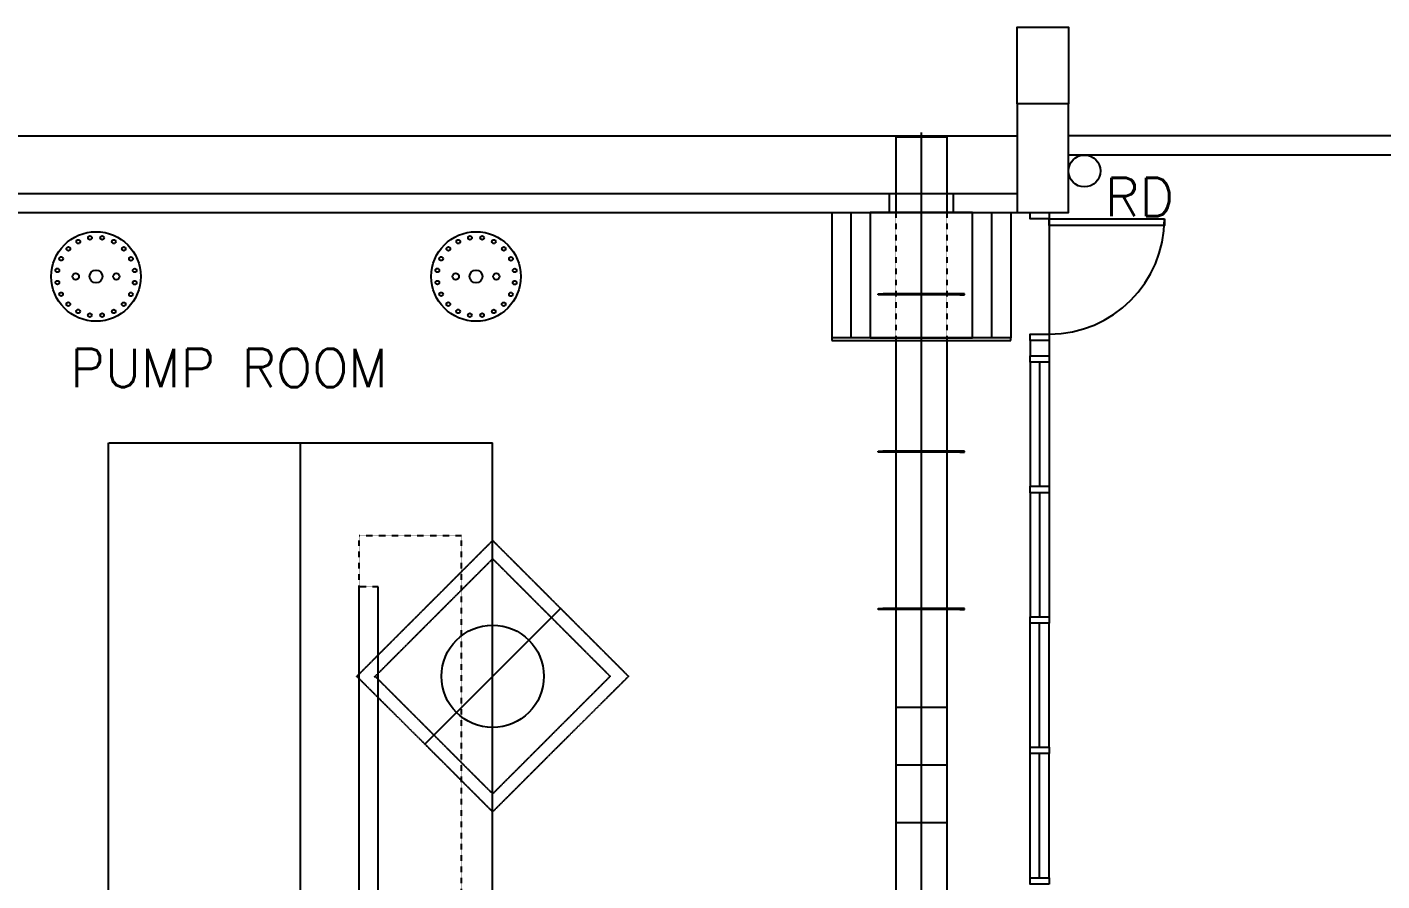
# Model space of a CAD drawing. Header units: inches. Extents: x 72602 to 350810, y -122122 to 43597.
# Drawn here: x 147117 to 157706, y -68496 to -61821 of the extents above; entities that cross this region are included whole.
import ezdxf

# ---------------------------------------------------------------- set-up
doc = ezdxf.new("R2010")
doc.units = ezdxf.units.IN
doc.header["$MEASUREMENT"] = 0
doc.linetypes.add('HIDDEN', pattern=[0.375, 0.25, -0.125])
doc.layers.add('M-X-BKGD', color=8, linetype='Continuous')
doc.styles.add('SIMS', font='simplex.shx')

msp = doc.modelspace()

# ---------------------------------------------------------------- linework, layer by layer
at = {"layer": 'M-X-BKGD', "ltscale": 0.2}
for p, q in [((155255.7162680958, -62420.6461063227), (154855.7162680977, -62420.6461063227)), ((154855.7162680977, -62420.6461063227), (154855.7162680977, -63270.6461062929)), ((155255.7162680958, -62420.6461063227), (154855.7162680977, -62420.6461063227)), ((154855.7162680977, -62420.6461063227), (154855.7162680977, -63270.6461062929)), ((155255.7162680958, -63270.6461062929), (155255.7162680958, -62420.6461063227)), ((155255.7162680958, -63270.6461062929), (155255.7162680958, -62420.6461063227)), ((143555.7162680996, -62670.6461063227), (154855.7162680977, -62670.6461063227)), ((143555.7162680996, -62670.6461063227), (154855.7162680977, -62670.6461063227)), ((153905.7162680958, -62680.35124819487), (153905.7162680958, -63270.6461062929)), ((153905.7162680958, -62680.35124819487), (153905.7162680958, -63270.6461062929)), ((154305.7162680902, -62680.45287161082), (154305.7162680902, -63270.6461062929)), ((154305.7162680902, -62680.45287161082), (154305.7162680902, -63270.6461062929)), ((143555.7162680996, -63120.6461063227), (153855.7162680958, -63120.6461063227)), ((143555.7162680996, -63120.6461063227), (153855.7162680958, -63120.6461063227)), ((153855.7162680958, -63120.6461063227), (153855.7162680958, -63270.6461062929)), ((153855.7162680958, -63120.6461063227), (153855.7162680958, -63270.6461062929)), ((154355.7162680902, -63120.6461063227), (154355.7162680902, -63270.6461062929)), ((154355.7162680902, -63120.6461063227), (154855.7162680977, -63120.6461063227)), ((154355.7162680902, -63120.6461063227), (154355.7162680902, -63270.6461062929)), ((154355.7162680902, -63120.6461063227), (154855.7162680977, -63120.6461063227)), ((143555.7162680996, -63270.6461062929), (153855.7162680958, -63270.6461062929)), ((143555.7162680996, -63270.6461062929), (153855.7162680958, -63270.6461062929)), ((154355.7162680902, -63270.6461062929), (154855.7162680977, -63270.6461062929)), ((154355.7162680902, -63270.6461062929), (154855.7162680977, -63270.6461062929)), ((154855.7162680977, -63270.6461062929), (155255.7162680958, -63270.6461062929)), ((154855.7162680977, -63270.6461062929), (155255.7162680958, -63270.6461062929)), ((154955.7162680958, -63320.6461062631), (154955.7162680958, -63270.6461062929)), ((154955.7162680958, -63270.6461062929), (155105.7162680977, -63270.6461062929)), ((154955.7162680958, -63320.6461062631), (154955.7162680958, -63270.6461062929)), ((154955.7162680958, -63270.6461062929), (155105.7162680977, -63270.6461062929)), ((155105.7162680977, -63320.6461062631), (154955.7162680958, -63320.6461062631)), ((155105.7162680977, -63320.6461062631), (154955.7162680958, -63320.6461062631)), ((155105.7162680977, -63270.6461062929), (155105.7162680977, -63320.6461062631)), ((155105.7162680977, -63270.6461062929), (155105.7162680977, -63320.6461062631)), ((155105.7162680977, -63320.6461062631), (155105.7162680977, -64220.6461062929)), ((155105.7162680977, -63370.6461063227), (155105.7162680977, -63320.6461062631)), ((155105.7162680977, -63320.6461062631), (156005.7162680958, -63320.6461062631)), ((155105.7162680977, -63320.6461062631), (155105.7162680977, -64220.6461062929)), ((155105.7162680977, -63370.6461063227), (155105.7162680977, -63320.6461062631)), ((155105.7162680977, -63320.6461062631), (156005.7162680958, -63320.6461062631)), ((156005.7162680958, -63320.6461062631), (156005.7162680958, -63370.6461063227)), ((156005.7162680958, -63320.6461062631), (156005.7162680958, -63370.6461063227)), ((156005.7162680958, -63370.6461063227), (155105.7162680977, -63370.6461063227)), ((156005.7162680958, -63370.6461063227), (155105.7162680977, -63370.6461063227)), ((153905.7162680958, -64250.6461062631), (153905.7162680958, -65136.40230794757)), ((153905.7162680958, -64250.6461062631), (153905.7162680958, -65136.40230794757)), ((154305.7162680921, -64250.6461062631), (154305.716268094, -65136.50393133372)), ((154305.7162680921, -64250.6461062631), (154305.716268094, -65136.50393133372)), ((154955.7162680958, -64270.6461062929), (154955.7162680958, -64220.6461062929)), ((154955.7162680958, -64220.6461062929), (155105.7162680977, -64220.6461062929)), ((154955.7162680958, -64270.6461062929), (154955.7162680958, -64220.6461062929)), ((154955.7162680958, -64220.6461062929), (155105.7162680977, -64220.6461062929)), ((155105.7162680977, -64270.6461062929), (154955.7162680958, -64270.6461062929)), ((154955.7162680996, -64270.6461062929), (154955.7162680996, -64390.6461062929)), ((155105.7162680977, -64270.6461062929), (154955.7162680958, -64270.6461062929)), ((154955.7162680996, -64270.6461062929), (154955.7162680996, -64390.6461062929)), ((155105.7162680977, -64220.6461062929), (155105.7162680977, -64270.6461062929)), ((155105.7162680977, -64220.6461062929), (155105.7162680977, -64270.6461062929)), ((155105.7162680977, -64270.6461062929), (155105.7162680977, -64390.6461062929)), ((155105.7162680977, -64270.6461062929), (155105.7162680977, -64390.6461062929)), ((154955.7162680958, -64440.6461063227), (154955.7162680958, -64390.6461062929)), ((154955.7162680958, -64390.6461062929), (155105.7162680977, -64390.6461062929)), ((154955.7162680958, -64440.6461063227), (154955.7162680958, -64390.6461062929)), ((154955.7162680958, -64390.6461062929), (155105.7162680977, -64390.6461062929)), ((155105.7162680977, -64440.6461063227), (154955.7162680958, -64440.6461063227)), ((154955.7162680996, -64440.6461063227), (154955.7162680996, -65410.6461062929)), ((155105.7162680977, -64440.6461063227), (154955.7162680958, -64440.6461063227)), ((154955.7162680996, -64440.6461063227), (154955.7162680996, -65410.6461062929)), ((155030.7162680977, -64440.6461063227), (155030.7162680977, -65410.6461062929)), ((155030.7162680977, -64440.6461063227), (155030.7162680977, -65410.6461062929)), ((155105.7162680977, -64390.6461062929), (155105.7162680977, -64440.6461063227)), ((155105.7162680977, -64390.6461062929), (155105.7162680977, -64440.6461063227)), ((155105.7162680977, -64440.6461063227), (155105.7162680977, -65410.6461062929)), ((155105.7162680977, -64440.6461063227), (155105.7162680977, -65410.6461062929)), ((153905.7162680958, -65144.40230815619), (153905.7162680958, -66366.45309477061)), ((153905.7162680958, -65144.40230815619), (153905.7162680958, -66366.45309477061)), ((154305.716268094, -65144.50393157214), (154305.716268094, -66366.55471812695)), ((154305.716268094, -65144.50393157214), (154305.716268094, -66366.55471812695)), ((154955.7162680958, -65460.6461062929), (154955.7162680958, -65410.6461062929)), ((154955.7162680958, -65410.6461062929), (155105.7162680977, -65410.6461062929)), ((154955.7162680958, -65460.6461062929), (154955.7162680958, -65410.6461062929)), ((154955.7162680958, -65410.6461062929), (155105.7162680977, -65410.6461062929)), ((155105.7162680977, -65410.6461062929), (155105.7162680977, -65460.6461062929)), ((155105.7162680977, -65410.6461062929), (155105.7162680977, -65460.6461062929)), ((155105.7162680977, -65460.6461062929), (154955.7162680958, -65460.6461062929)), ((154955.7162680996, -65460.6461062929), (154955.7162680996, -66430.6461063227)), ((155105.7162680977, -65460.6461062929), (154955.7162680958, -65460.6461062929)), ((154955.7162680996, -65460.6461062929), (154955.7162680996, -66430.6461063227)), ((155030.7162680977, -65460.6461062929), (155030.7162680977, -66430.6461063227)), ((155030.7162680977, -65460.6461062929), (155030.7162680977, -66430.6461063227)), ((155105.7162680977, -65460.6461062929), (155105.7162680977, -66430.6461063227)), ((155105.7162680977, -65460.6461062929), (155105.7162680977, -66430.6461063227)), ((153905.7162680958, -66374.45309497922), (153905.7162680958, -69540.55477218836)), ((153905.7162680958, -66374.45309497922), (153905.7162680958, -69540.55477218836)), ((154305.716268094, -66374.55471839517), (154305.7162680977, -70589.08290963381)), ((154305.716268094, -66374.55471839517), (154305.7162680977, -70589.08290963381)), ((154955.7162680958, -66480.6461063227), (154955.7162680958, -66430.6461063227)), ((154955.7162680958, -66430.6461063227), (155105.7162680977, -66430.6461063227)), ((154955.7162680958, -66480.6461063227), (154955.7162680958, -66430.6461063227)), ((154955.7162680958, -66430.6461063227), (155105.7162680977, -66430.6461063227)), ((155105.7162680977, -66480.6461063227), (154955.7162680958, -66480.6461063227)), ((154955.7162680996, -67450.6461062929), (154955.7162680996, -66480.6461063227)), ((155105.7162680977, -66480.6461063227), (154955.7162680958, -66480.6461063227)), ((154955.7162680996, -67450.6461062929), (154955.7162680996, -66480.6461063227)), ((155030.7162680977, -67450.6461062929), (155030.7162680977, -66480.6461063227)), ((155030.7162680977, -67450.6461062929), (155030.7162680977, -66480.6461063227)), ((155105.7162680977, -66430.6461063227), (155105.7162680977, -66480.6461063227)), ((155105.7162680977, -66430.6461063227), (155105.7162680977, -66480.6461063227)), ((155105.7162680977, -67450.6461062929), (155105.7162680977, -66480.6461063227)), ((155105.7162680977, -67450.6461062929), (155105.7162680977, -66480.6461063227)), ((154955.7162680958, -67500.6461063227), (154955.7162680958, -67450.6461062929)), ((154955.7162680958, -67450.6461062929), (155105.7162680977, -67450.6461062929)), ((154955.7162680958, -67500.6461063227), (154955.7162680958, -67450.6461062929)), ((154955.7162680958, -67450.6461062929), (155105.7162680977, -67450.6461062929)), ((155105.7162680977, -67500.6461063227), (154955.7162680958, -67500.6461063227)), ((154955.7162680996, -68470.6461062929), (154955.7162680996, -67500.6461063227)), ((155105.7162680977, -67500.6461063227), (154955.7162680958, -67500.6461063227)), ((154955.7162680996, -68470.6461062929), (154955.7162680996, -67500.6461063227)), ((155030.7162680977, -68470.6461062929), (155030.7162680977, -67500.6461063227)), ((155030.7162680977, -68470.6461062929), (155030.7162680977, -67500.6461063227)), ((155105.7162680977, -67450.6461062929), (155105.7162680977, -67500.6461063227)), ((155105.7162680977, -67450.6461062929), (155105.7162680977, -67500.6461063227)), ((155105.7162680977, -68470.6461062929), (155105.7162680977, -67500.6461063227)), ((155105.7162680977, -68470.6461062929), (155105.7162680977, -67500.6461063227)), ((154955.7162680958, -68520.6461062929), (154955.7162680958, -68470.6461062929)), ((154955.7162680958, -68470.6461062929), (155105.7162680977, -68470.6461062929)), ((154955.7162680958, -68520.6461062929), (154955.7162680958, -68470.6461062929)), ((154955.7162680958, -68470.6461062929), (155105.7162680977, -68470.6461062929)), ((155105.7162680977, -68470.6461062929), (155105.7162680977, -68520.6461062929)), ((155105.7162680977, -68470.6461062929), (155105.7162680977, -68520.6461062929))]:
    msp.add_line(p, q, dxfattribs=at)
at = {"layer": 'M-X-BKGD'}
for p, q in [((143555.7162680992, -62670.64610633627), (154855.7162680985, -62670.64610633627)), ((143555.7162680992, -62670.64610633627), (154855.7162680985, -62670.64610633627)), ((154305.7089391404, -62680.45286976307), (153905.708939146, -62680.35124634713)), ((154305.7089391404, -62680.45286976307), (153905.708939146, -62680.35124634713)), ((143555.7162680992, -63120.64610633336), (154855.7162680985, -63120.64610633336)), ((143555.7162680992, -63120.64610633336), (154855.7162680985, -63120.64610633336)), ((143555.7162680992, -63270.64610632753), (154855.7162680985, -63270.64610632753)), ((143555.7162680992, -63270.64610632753), (154855.7162680985, -63270.64610632753)), ((153405.7162681312, -63270.6461062929), (153405.7162681312, -64250.6461062631)), ((153405.7162681312, -63270.6461062929), (153405.7162681312, -64250.6461062631)), ((153555.7162681312, -63270.6461062929), (153555.7162681312, -64250.6461062631)), ((153555.7162681312, -63270.6461062929), (153555.7162681312, -64250.6461062631)), ((153705.7162681312, -63270.6461062929), (153705.7162681312, -64250.6461062631)), ((154505.71626812, -63270.6461062929), (153705.7162681312, -63270.6461062929)), ((153705.7162681312, -63270.6461062929), (153705.7162681312, -64250.6461062631)), ((154505.71626812, -63270.6461062929), (153705.7162681312, -63270.6461062929)), ((154505.71626812, -64250.6461062631), (154505.71626812, -63270.6461062929)), ((154505.71626812, -64250.6461062631), (154505.71626812, -63270.6461062929)), ((154655.71626812, -63270.6461062929), (154655.71626812, -64250.6461062631)), ((154655.71626812, -63270.6461062929), (154655.71626812, -64250.6461062631)), ((154805.7162681182, -63270.6461062929), (154805.7162681182, -64250.6461062631)), ((154805.7162681182, -63270.6461062929), (154805.7162681182, -64250.6461062631)), ((155105.7162680985, -63320.64610633045), (155105.7162680985, -64220.64610633918)), ((155105.7162680985, -63320.64610633045), (155105.7162680985, -64220.64610633918)), ((153769.0358721425, -63914.31656311959), (153769.0379046664, -63906.31656338781)), ((153769.0358721425, -63914.31656311959), (153769.0379046664, -63906.31656338781)), ((153806.5358707511, -63914.32609038561), (153769.0358721425, -63914.31656311959)), ((153806.5358707511, -63914.32609038561), (153769.0358721425, -63914.31656311959)), ((154444.0368661729, -63910.48805283516), (153769.0368884501, -63910.3165632686)), ((154444.036866171, -63910.48805283516), (153769.0368884482, -63910.3165632686)), ((154444.0368661729, -63910.48805283516), (153769.0368884501, -63910.3165632686)), ((154444.036866171, -63910.48805283516), (153769.0368884482, -63910.3165632686)), ((153769.0379046664, -63906.31656338781), (153806.5379032452, -63906.32609062403)), ((153769.0379046664, -63906.31656338781), (153806.5379032452, -63906.32609062403)), ((154406.535851374, -63914.47852547973), (153806.5358707809, -63914.32609032601)), ((154406.535851374, -63914.47852547973), (153806.5358707809, -63914.32609032601)), ((154406.536867622, -63910.47852556914), (153806.5368869693, -63910.32609047502)), ((154406.536867622, -63910.47852556914), (153806.5368869693, -63910.32609047502)), ((154419.0378834435, -63906.48170142382), (153806.5379031875, -63906.32609062403)), ((154419.0378834435, -63906.48170142382), (153806.5379031875, -63906.32609062403)), ((154306.5368772947, -63910.45311980456), (153906.5368772966, -63910.35149638861)), ((154306.5368772947, -63910.45311980456), (153906.5368772966, -63910.35149638861)), ((154406.5358514317, -63914.47852565855), (154444.0358499826, -63914.48805277556)), ((154406.5358514317, -63914.47852565855), (154444.0358499826, -63914.48805277556)), ((154444.037882419, -63906.48805298418), (154419.0378832684, -63906.48170160264)), ((154444.037882419, -63906.48805298418), (154419.0378832684, -63906.48170160264)), ((154444.0358499826, -63914.48805277556), (154444.037882419, -63906.48805298418)), ((154444.0358499826, -63914.48805277556), (154444.037882419, -63906.48805298418)), ((153405.7162681312, -64250.6461062631), (153405.7162681312, -64270.6461062929)), ((154805.7162681182, -64250.6461062631), (153405.7162681312, -64250.6461062631)), ((153405.7162681312, -64250.6461062631), (153405.7162681312, -64270.6461062929)), ((154805.7162681182, -64250.6461062631), (153405.7162681312, -64250.6461062631)), ((153405.7162681312, -64270.6461062929), (154805.7162681182, -64270.6461062929)), ((153405.7162681312, -64270.6461062929), (154805.7162681182, -64270.6461062929)), ((153705.7162681312, -64250.6461062631), (154505.71626812, -64250.6461062631)), ((153705.7162681312, -64250.6461062631), (154505.71626812, -64250.6461062631)), ((154805.7162681182, -64270.6461062929), (154805.7162681182, -64250.6461062631)), ((154805.7162681182, -64270.6461062929), (154805.7162681182, -64250.6461062631)), ((154955.7162681007, -64270.64610632753), (154955.7162681007, -64390.64610633743)), ((154955.7162681007, -64270.64610632753), (154955.7162681007, -64390.64610633743)), ((155105.7162680985, -64270.64610632753), (155105.7162680985, -64390.64610633743)), ((155105.7162680985, -64270.64610632753), (155105.7162680985, -64390.64610633743)), ((154955.7162681007, -64440.64610634034), (154955.7162681007, -65410.64610632695)), ((154955.7162681007, -64440.64610634034), (154955.7162681007, -65410.64610632695)), ((155030.7162680978, -64440.64610634034), (155030.7162680978, -65410.64610632695)), ((155030.7162680978, -64440.64610634034), (155030.7162680978, -65410.64610632695)), ((155105.7162680985, -64440.64610634034), (155105.7162680985, -65410.64610632695)), ((155105.7162680985, -64440.64610634034), (155105.7162680985, -65410.64610632695)), ((147754.3343562742, -75096.33203757019), (147754.3343562742, -65071.7918639204)), ((147754.3343562742, -75096.33203757019), (147754.3343562742, -65071.7918639204)), ((147754.5343562741, -65071.84186392039), (149254.1343562742, -65071.84186392039)), ((147754.5343562741, -65071.84186392039), (149254.1343562742, -65071.84186392039)), ((149254.3343562742, -68589.12286043377), (149254.3343562742, -65071.7918639204)), ((149254.3343562742, -68589.12286043377), (149254.3343562742, -65071.7918639204)), ((149254.3343562742, -68589.12286043377), (149254.3343562742, -65071.7918639204)), ((149254.3343562742, -68589.12286043377), (149254.3343562742, -65071.7918639204)), ((149254.5343562741, -65071.84186392039), (150754.1343562574, -65071.84186392039)), ((149254.5343562741, -65071.84186392039), (150754.1343562574, -65071.84186392039)), ((150754.3343562574, -68754.19443407864), (150754.3343562574, -65071.7918639204)), ((150754.3343562574, -68754.19443407864), (150754.3343562574, -65071.7918639204)), ((153768.7233800773, -65144.36750393122), (153768.7254126013, -65136.36750419944)), ((153768.7233800773, -65144.36750393122), (153768.7254126013, -65136.36750419944)), ((153806.2233786859, -65144.37703119725), (153768.7233800773, -65144.36750393122)), ((153806.2233786859, -65144.37703119725), (153768.7233800773, -65144.36750393122)), ((154443.7243741077, -65140.5389936468), (153768.7243963831, -65140.36750411004)), ((154443.7243741077, -65140.5389936468), (153768.7243963831, -65140.36750411004)), ((154443.7243741077, -65140.5389936468), (153768.7243963831, -65140.36750411004)), ((154443.7243741077, -65140.5389936468), (153768.7243963831, -65140.36750411004)), ((153768.7254126013, -65136.36750419944), (153806.225411182, -65136.37703146547)), ((153768.7254126013, -65136.36750419944), (153806.225411182, -65136.37703146547)), ((154406.2233593088, -65144.52946629137), (153806.2233787157, -65144.37703113764)), ((154406.2233593088, -65144.52946629137), (153806.2233787157, -65144.37703113764)), ((154406.2243755569, -65140.52946641057), (153806.224394906, -65140.37703128665)), ((154406.2243755569, -65140.52946641057), (153806.224394906, -65140.37703128665)), ((154418.7253913802, -65136.53264223546), (153806.2254111242, -65136.37703146547)), ((154418.7253913802, -65136.53264223546), (153806.2254111242, -65136.37703146547)), ((154306.2243852296, -65140.50406061619), (153906.2243852314, -65140.40243720025)), ((154306.2243852296, -65140.50406061619), (153906.2243852314, -65140.40243720025)), ((154406.2233593685, -65144.52946647018), (154443.7233579174, -65144.538993617)), ((154406.2233593685, -65144.52946647018), (154443.7233579174, -65144.538993617)), ((154443.7253903557, -65136.53899379581), (154418.7253912051, -65136.53264241427)), ((154443.7253903557, -65136.53899379581), (154418.7253912051, -65136.53264241427)), ((154443.7233579174, -65144.538993617), (154443.7253903557, -65136.53899379581)), ((154443.7233579174, -65144.538993617), (154443.7253903557, -65136.53899379581)), ((154955.7162681007, -65460.64610632986), (154955.7162681007, -66430.64610633103)), ((154955.7162681007, -65460.64610632986), (154955.7162681007, -66430.64610633103)), ((155030.7162680978, -65460.64610632986), (155030.7162680978, -66430.64610633103)), ((155030.7162680978, -65460.64610632986), (155030.7162680978, -66430.64610633103)), ((155105.7162680985, -65460.64610632986), (155105.7162680985, -66430.64610633103)), ((155105.7162680985, -65460.64610632986), (155105.7162680985, -66430.64610633103)), ((151286.0463541333, -66365.73160811275), (150225.3861822916, -67426.39177984087)), ((151286.0463541333, -66365.73160811275), (150225.3861822916, -67426.39177984087)), ((153768.4108880122, -66374.41821136087), (153768.4129205362, -66366.41821162909)), ((153768.4108880122, -66374.41821136087), (153768.4129205362, -66366.41821162909)), ((153805.9108866208, -66374.42773859709), (153768.4108880122, -66374.41821136087)), ((153805.9108866208, -66374.42773859709), (153768.4108880122, -66374.41821136087)), ((154443.4118820705, -66370.58970107645), (153768.4119042751, -66370.41821156949)), ((154443.4118820705, -66370.58970107645), (153768.4119042751, -66370.41821156949)), ((153768.4129205362, -66366.41821162909), (153805.9129191168, -66366.42773886531)), ((153768.4129205362, -66366.41821162909), (153805.9129191168, -66366.42773886531)), ((154405.9108672437, -66374.58017369121), (153805.9108866506, -66374.42773853749)), ((154405.9108672437, -66374.58017369121), (153805.9108866506, -66374.42773853749)), ((154418.4128993132, -66366.5833496651), (153805.9129190572, -66366.42773886531)), ((154418.4128993132, -66366.5833496651), (153805.9129190572, -66366.42773886531)), ((154405.9108673015, -66374.58017387002), (154443.4108658523, -66374.58970101684)), ((154405.9108673015, -66374.58017387002), (154443.4108658523, -66374.58970101684)), ((154443.4128982887, -66366.58970122546), (154418.41289914, -66366.58334984392)), ((154443.4128982887, -66366.58970122546), (154418.41289914, -66366.58334984392)), ((154443.4108658523, -66374.58970101684), (154443.4128982887, -66366.58970122546)), ((154443.4108658523, -66374.58970101684), (154443.4128982887, -66366.58970122546)), ((154955.7162681007, -67450.6461063351), (154955.7162681007, -66480.64610633394)), ((154955.7162681007, -67450.6461063351), (154955.7162681007, -66480.64610633394)), ((155030.7162680978, -67450.6461063351), (155030.7162680978, -66480.64610633394)), ((155030.7162680978, -67450.6461063351), (155030.7162680978, -66480.64610633394)), ((155105.7162680985, -67450.6461063351), (155105.7162680985, -66480.64610633394)), ((155105.7162680985, -67450.6461063351), (155105.7162680985, -66480.64610633394)), ((154305.716268094, -67140.5547431907), (153905.7162680958, -67140.45311977476)), ((154305.716268094, -67140.5547431907), (153905.7162680958, -67140.45311977476)), ((154955.7162681007, -68470.64610633918), (154955.7162681007, -67500.64610633801)), ((154955.7162681007, -68470.64610633918), (154955.7162681007, -67500.64610633801)), ((155030.7162680978, -68470.64610633918), (155030.7162680978, -67500.64610633801)), ((155030.7162680978, -68470.64610633918), (155030.7162680978, -67500.64610633801)), ((155105.7162680985, -68470.64610633918), (155105.7162680985, -67500.64610633801)), ((155105.7162680985, -68470.64610633918), (155105.7162680985, -67500.64610633801)), ((154305.716268094, -67590.55475770443), (153905.7162680958, -67590.45313428849)), ((154305.716268094, -67590.55475770443), (153905.7162680958, -67590.45313428849)), ((154305.7162680958, -68040.55477218836), (153905.7162680958, -68040.45314877242)), ((154305.7162680958, -68040.55477218836), (153905.7162680958, -68040.45314877242))]:
    msp.add_line(p, q, dxfattribs=at)
at = {"layer": 'M-X-BKGD', "ltscale": 0.003}
msp.add_line((154105.7162680958, -62645.37717886775), (154105.7162680958, -87820.6461062631), dxfattribs=at)
msp.add_line((154105.7162680958, -62645.37717886775), (154105.7162680958, -87820.6461062631), dxfattribs=at)
at = {"layer": 'M-X-BKGD', "linetype": 'HIDDEN', "ltscale": 0.4}
for p, q in [((153905.7162680958, -63270.6461062929), (153905.7162680958, -64250.6461062631)), ((153905.7162680958, -63270.6461062929), (153905.7162680958, -64250.6461062631)), ((154305.7162680902, -63270.6461062929), (154305.7162680902, -64250.6461062631)), ((154305.7162680902, -63270.6461062929), (154305.7162680902, -64250.6461062631)), ((149695.0560964343, -66896.06169392675), (150755.7162682728, -65835.40152217954)), ((149695.0560964343, -66896.06169392675), (150755.7162682728, -65835.40152217954)), ((149711.5435333845, -65796.38203757018), (150511.5435333845, -65796.38203757018)), ((149711.5435333845, -66196.38203759998), (149711.5435333845, -65796.38203757018)), ((149711.5435333845, -65796.38203757018), (150511.5435333845, -65796.38203757018)), ((149711.5435333845, -66196.38203759998), (149711.5435333845, -65796.38203757018)), ((150511.5435333845, -73746.38203759998), (150511.5435333845, -65796.38203757018)), ((150511.5435333845, -73746.38203759998), (150511.5435333845, -65796.38203757018)), ((150755.7162682728, -65835.40152217954), (151816.3764399939, -66896.06169404596)), ((150755.7162682728, -65835.40152217954), (151816.3764399939, -66896.06169404596)), ((149833.3294824191, -66899.20966415614), (150755.7162682672, -65976.82287844032)), ((149833.3294824191, -66899.20966415614), (150755.7162682672, -65976.82287844032)), ((150755.716268243, -65976.82287844032), (151674.955083748, -66896.06169404596)), ((150755.716268243, -65976.82287844032), (151674.955083748, -66896.06169404596)), ((149861.5435333845, -66196.38203759998), (149711.5435333845, -66196.38203759998)), ((149861.5435333845, -66196.38203759998), (149711.5435333845, -66196.38203759998)), ((150755.7162681573, -67956.72186576336), (149695.0560964343, -66896.06169392675)), ((150755.7162681573, -67956.72186576336), (149695.0560964343, -66896.06169392675)), ((150755.7162681703, -67815.30050953239), (149836.4774526578, -66896.06169392675)), ((150755.7162681703, -67815.30050953239), (149836.4774526578, -66896.06169392675)), ((151816.3764399939, -66896.06169404596), (150755.7162681573, -67956.72186576336)), ((151674.955083748, -66896.06169404596), (150755.7162681592, -67815.30050953239)), ((151816.3764399939, -66896.06169404596), (150755.7162681573, -67956.72186576336)), ((151674.955083748, -66896.06169404596), (150755.7162681592, -67815.30050953239))]:
    msp.add_line(p, q, dxfattribs=at)
at = {"layer": 'M-X-BKGD', "ltscale": 0.4}
for p, q in [((149711.5435333845, -75596.38203751057), (149711.5435333845, -66196.38203759998)), ((149711.5435333845, -75596.38203751057), (149711.5435333845, -66196.38203759998)), ((149861.5435333845, -75596.38203751057), (149861.5435333845, -66196.38203759998)), ((149861.5435333845, -75596.38203751057), (149861.5435333845, -66196.38203759998))]:
    msp.add_line(p, q, dxfattribs=at)
at = {"layer": 'M-X-BKGD'}
for points in [[(154855.7162680982, -62420.6461063227), (154855.7162680982, -61820.6461063227), (155255.7162680963, -61820.6461063227), (155255.7162680963, -62420.6461063227)], [(154855.7162680982, -62420.6461063227), (154855.7162680982, -61820.6461063227), (155255.7162680963, -61820.6461063227), (155255.7162680963, -62420.6461063227)], [(160505.7162681, -62670.6461063227), (155255.7162681, -62670.6461063227)], [(160505.7162681, -62670.6461063227), (155255.7162681, -62670.6461063227)], [(155255.7162681, -86320.6461063227), (172455.7162681004, -86320.6461063227), (172455.7162681004, -62820.6461063227), (155255.7162681, -62820.6461063227)], [(155255.7162681, -86320.6461063227), (172455.7162681004, -86320.6461063227), (172455.7162681004, -62820.6461063227), (155255.7162681, -62820.6461063227)]]:
    msp.add_lwpolyline(points, dxfattribs=at)
for points in [[(155255.7162680963, -62420.6461063227), (154855.7162680982, -62420.6461063227), (154855.7162680982, -63270.6461063227), (155255.7162680963, -63270.6461063227)], [(155255.7162680963, -62420.6461063227), (154855.7162680982, -62420.6461063227), (154855.7162680982, -63270.6461063227), (155255.7162680963, -63270.6461063227)], [(155105.7162680982, -63320.6461063227), (154955.7162680968, -63320.6461063227), (154955.7162680968, -63270.6461063227), (155105.7162680982, -63270.6461063227)], [(155105.7162680982, -63320.6461063227), (154955.7162680968, -63320.6461063227), (154955.7162680968, -63270.6461063227), (155105.7162680982, -63270.6461063227)], [(156005.7162680963, -63320.6461063227), (156005.7162680963, -63370.6461063227), (155105.7162680982, -63370.6461063227), (155105.7162680982, -63320.6461063227)], [(156005.7162680963, -63320.6461063227), (156005.7162680963, -63370.6461063227), (155105.7162680982, -63370.6461063227), (155105.7162680982, -63320.6461063227)], [(155105.7162680982, -64270.6461063227), (154955.7162680968, -64270.6461063227), (154955.7162680968, -64220.6461063376), (155105.7162680982, -64220.6461063376)], [(155105.7162680982, -64270.6461063227), (154955.7162680968, -64270.6461063227), (154955.7162680968, -64220.6461063376), (155105.7162680982, -64220.6461063376)], [(155105.7162680982, -64440.6461063376), (154955.7162680968, -64440.6461063376), (154955.7162680968, -64390.6461063376), (155105.7162680982, -64390.6461063376)], [(155105.7162680982, -64440.6461063376), (154955.7162680968, -64440.6461063376), (154955.7162680968, -64390.6461063376), (155105.7162680982, -64390.6461063376)], [(155105.7162680982, -65460.6461063227), (154955.7162680968, -65460.6461063227), (154955.7162680968, -65410.6461063376), (155105.7162680982, -65410.6461063376)], [(155105.7162680982, -65460.6461063227), (154955.7162680968, -65460.6461063227), (154955.7162680968, -65410.6461063376), (155105.7162680982, -65410.6461063376)], [(155105.7162680982, -66480.6461063227), (154955.7162680968, -66480.6461063227), (154955.7162680968, -66430.6461063227), (155105.7162680982, -66430.6461063227)], [(155105.7162680982, -66480.6461063227), (154955.7162680968, -66480.6461063227), (154955.7162680968, -66430.6461063227), (155105.7162680982, -66430.6461063227)], [(155105.7162680982, -67500.6461063376), (154955.7162680968, -67500.6461063376), (154955.7162680968, -67450.6461063227), (155105.7162680982, -67450.6461063227)], [(155105.7162680982, -67500.6461063376), (154955.7162680968, -67500.6461063376), (154955.7162680968, -67450.6461063227), (155105.7162680982, -67450.6461063227)], [(155105.7162680982, -68520.6461063227), (154955.7162680968, -68520.6461063227), (154955.7162680968, -68470.6461063376), (155105.7162680982, -68470.6461063376)], [(155105.7162680982, -68520.6461063227), (154955.7162680968, -68520.6461063227), (154955.7162680968, -68470.6461063376), (155105.7162680982, -68470.6461063376)]]:
    msp.add_lwpolyline(points, close=True, dxfattribs=at)
for centre, radius in [((155380.7162681108, -62945.64610633045), 125), ((155380.7162681108, -62945.64610633045), 125), ((147655.7162681014, -63770.6461062929), 350), ((147655.7162681014, -63770.6461062929), 350), ((150625.7162680996, -63770.6461062929), 350), ((150625.7162680996, -63770.6461062929), 350), ((147517.146929694, -63497.75725771993), 14.72263103575718), ((147517.146929694, -63497.75725771993), 14.72263103575718), ((147608.2562876564, -63468.29310818523), 14.72263103575718), ((147608.2562876564, -63468.29310818523), 14.72263103575718), ((147704.0113591623, -63468.42537670344), 14.72263103575718), ((147704.0113591623, -63468.42537670344), 14.72263103575718), ((147795.038970649, -63498.14111595362), 14.72263103575718), ((147795.038970649, -63498.14111595362), 14.72263103575718), ((150487.146929694, -63497.75725771993), 14.72263103575718), ((150487.146929694, -63497.75725771993), 14.72263103575718), ((150578.2562876564, -63468.29310818523), 14.72263103575718), ((150578.2562876564, -63468.29310818523), 14.72263103575718), ((150674.0113591605, -63468.42537670344), 14.72263103575718), ((150674.0113591605, -63468.42537670344), 14.72263103575718), ((150765.0389706471, -63498.14111595362), 14.72263103575718), ((150765.0389706471, -63498.14111595362), 14.72263103575718), ((147383.2112776951, -63631.32340373605), 14.72263103575718), ((147383.2112776951, -63631.32340373605), 14.72263103575718), ((147439.6017040719, -63553.93366908043), 14.72263103575718), ((147439.6017040719, -63553.93366908043), 14.72263103575718), ((147872.4287053083, -63554.53154229134), 14.72263103575718), ((147872.4287053083, -63554.53154229134), 14.72263103575718), ((147928.6051166818, -63632.07676803082), 14.72263103575718), ((147928.6051166818, -63632.07676803082), 14.72263103575718), ((150353.2112776951, -63631.32340373605), 14.72263103575718), ((150353.2112776951, -63631.32340373605), 14.72263103575718), ((150409.6017040719, -63553.93366908043), 14.72263103575718), ((150409.6017040719, -63553.93366908043), 14.72263103575718), ((150842.4287053064, -63554.53154229134), 14.72263103575718), ((150842.4287053064, -63554.53154229134), 14.72263103575718), ((150898.60511668, -63632.07676803082), 14.72263103575718), ((150898.60511668, -63632.07676803082), 14.72263103575718), ((147353.495538443, -63722.35101525992), 14.72263103575718), ((147353.495538443, -63722.35101525992), 14.72263103575718), ((147655.7162681014, -63770.6461062929), 50), ((147655.7162681014, -63770.6461062929), 50), ((147958.0692662445, -63723.18612592429), 14.72263103575718), ((147958.0692662445, -63723.18612592429), 14.72263103575718), ((150323.495538443, -63722.35101525992), 14.72263103575718), ((150323.495538443, -63722.35101525992), 14.72263103575718), ((150625.7162680996, -63770.6461062929), 50), ((150625.7162680996, -63770.6461062929), 50), ((150928.0692662445, -63723.18612592429), 14.72263103575718), ((150928.0692662445, -63723.18612592429), 14.72263103575718), ((147353.3632699192, -63818.10608681053), 14.72263103575718), ((147353.3632699192, -63818.10608681053), 14.72263103575718), ((147497.1669288647, -63770.6461062929), 25), ((147497.1669288647, -63770.6461062929), 25), ((147814.2656073362, -63770.6461062929), 25), ((147814.2656073362, -63770.6461062929), 25), ((147957.9369977225, -63818.94119735569), 14.72263103575718), ((147957.9369977225, -63818.94119735569), 14.72263103575718), ((150323.3632699192, -63818.10608681053), 14.72263103575718), ((150323.3632699192, -63818.10608681053), 14.72263103575718), ((150467.1669288647, -63770.6461062929), 25), ((150467.1669288647, -63770.6461062929), 25), ((150784.2656073362, -63770.6461062929), 25), ((150784.2656073362, -63770.6461062929), 25), ((150927.9369977225, -63818.94119735569), 14.72263103575718), ((150927.9369977225, -63818.94119735569), 14.72263103575718), ((147382.8274194819, -63909.21544464439), 14.72263103575718), ((147382.8274194819, -63909.21544464439), 14.72263103575718), ((147928.2212584668, -63909.96880893916), 14.72263103575718), ((147928.2212584668, -63909.96880893916), 14.72263103575718), ((150352.82741948, -63909.21544464439), 14.72263103575718), ((150352.82741948, -63909.21544464439), 14.72263103575718), ((150898.2212584668, -63909.96880893916), 14.72263103575718), ((150898.2212584668, -63909.96880893916), 14.72263103575718), ((147439.0038308554, -63986.76067032426), 14.72263103575718), ((147439.0038308554, -63986.76067032426), 14.72263103575718), ((147516.3935655148, -64043.15109669178), 14.72263103575718), ((147516.3935655148, -64043.15109669178), 14.72263103575718), ((147607.4211770014, -64072.86683600157), 14.72263103575718), ((147607.4211770014, -64072.86683600157), 14.72263103575718), ((147703.1762485073, -64072.99910451978), 14.72263103575718), ((147703.1762485073, -64072.99910451978), 14.72263103575718), ((147794.2856064697, -64043.53495495528), 14.72263103575718), ((147794.2856064697, -64043.53495495528), 14.72263103575718), ((147871.8308321309, -63987.35854350537), 14.72263103575718), ((147871.8308321309, -63987.35854350537), 14.72263103575718), ((150409.0038308536, -63986.76067032426), 14.72263103575718), ((150409.0038308536, -63986.76067032426), 14.72263103575718), ((150486.3935655148, -64043.15109669178), 14.72263103575718), ((150486.3935655148, -64043.15109669178), 14.72263103575718), ((150577.4211770014, -64072.86683600157), 14.72263103575718), ((150577.4211770014, -64072.86683600157), 14.72263103575718), ((150673.1762485054, -64072.99910451978), 14.72263103575718), ((150673.1762485054, -64072.99910451978), 14.72263103575718), ((150764.2856064697, -64043.53495495528), 14.72263103575718), ((150764.2856064697, -64043.53495495528), 14.72263103575718), ((150841.8308321291, -63987.35854350537), 14.72263103575718), ((150841.8308321291, -63987.35854350537), 14.72263103575718), ((150755.7162682337, -66896.06169392675), 400), ((150755.7162682337, -66896.06169392675), 400)]:
    msp.add_circle(centre, radius, dxfattribs=at)
msp.add_arc((155105.7162680985, -63320.64610633045), 900, 270, 0, dxfattribs=at)
msp.add_arc((155105.7162680985, -63320.64610633045), 900, 270, 0, dxfattribs=at)
at = {"layer": 'M-X-BKGD', "ltscale": 0.2}
msp.add_arc((155105.7162680977, -63320.6461062631), 900, 270, 0, dxfattribs=at)
msp.add_arc((155105.7162680977, -63320.6461062631), 900, 270, 0, dxfattribs=at)
at = {"layer": 'M-X-BKGD'}
for points in [[(147754.5343562741, -65071.80853058706), (147754.5343562741, -65071.87519725371), (147754.3343562742, -65071.84186392039)], [(147754.5343562741, -65071.80853058706), (147754.5343562741, -65071.87519725371), (147754.3343562742, -65071.84186392039)], [(149254.1343562742, -65071.80853058706), (149254.1343562742, -65071.87519725371), (149254.3343562742, -65071.84186392039)], [(149254.1343562742, -65071.80853058706), (149254.1343562742, -65071.87519725371), (149254.3343562742, -65071.84186392039)], [(149254.5343562741, -65071.80853058706), (149254.5343562741, -65071.87519725371), (149254.3343562742, -65071.84186392039)], [(149254.5343562741, -65071.80853058706), (149254.5343562741, -65071.87519725371), (149254.3343562742, -65071.84186392039)], [(150754.1343562574, -65071.80853058706), (150754.1343562574, -65071.87519725371), (150754.3343562574, -65071.84186392039)], [(150754.1343562574, -65071.80853058706), (150754.1343562574, -65071.87519725371), (150754.3343562574, -65071.84186392039)]]:
    msp.add_solid(points, dxfattribs=at)

# ---------------------------------------------------------------- texts
at = {"layer": 'M-X-BKGD', "style": 'SIMS'}
for s, p in [('RD', (155541.108816385, -63299.30841112894)), ('RD', (155541.108816385, -63299.30841112894)), ('PUMP ROOM', (147455.0122129954, -64635.30933310598, -422.175016413334)), ('PUMP ROOM', (147455.0122129954, -64635.30933310598, -422.175016413334))]:
    msp.add_text(s, height=300, dxfattribs=at).set_placement(p)
at = {"layer": 'M-X-BKGD', "char_height": 0.1764, "attachment_point": 5, "style": 'SIMS'}
for insert in [(148504.3343562742, -65071.7036639204), (148504.3343562742, -65071.7036639204), (150004.3343562658, -65071.7036639204), (150004.3343562658, -65071.7036639204)]:
    msp.add_mtext('\\A1;1500000', dxfattribs=dict(at, insert=insert))

doc.saveas('drawing.dxf')
